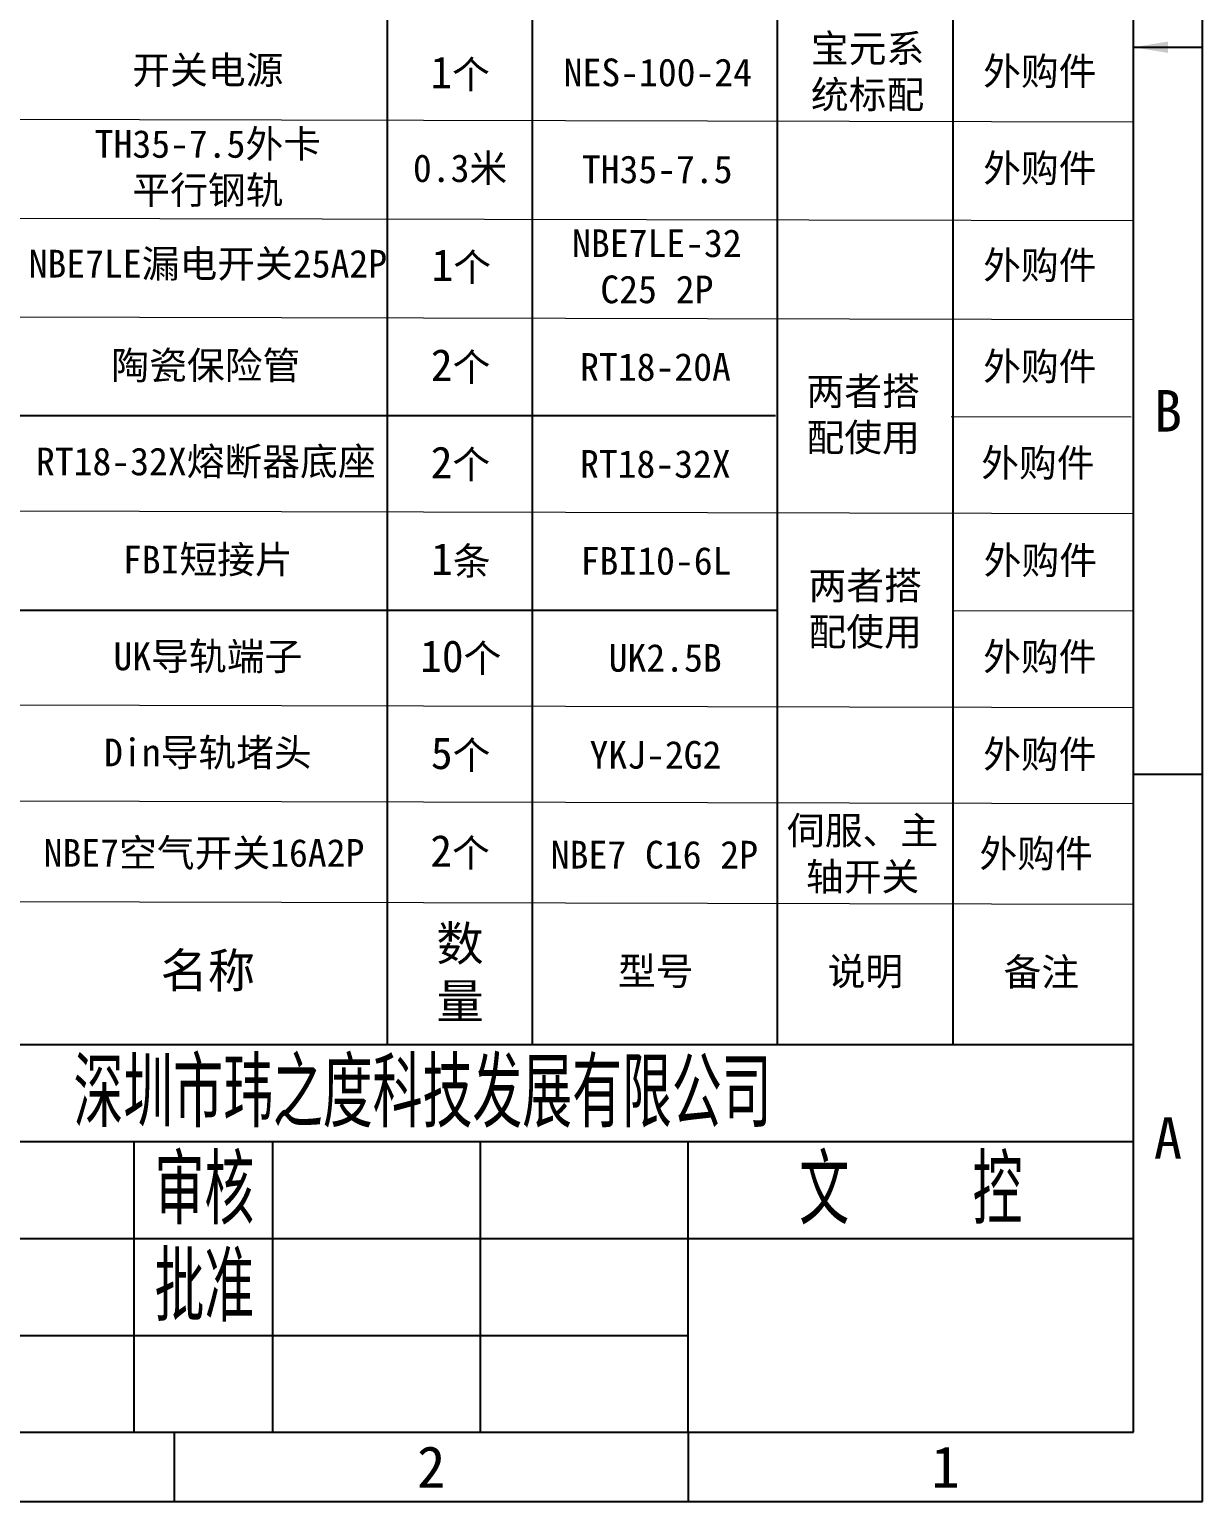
# Model space of a CAD drawing. Header units: millimetres. Extents: x 547 to 2149, y 622 to 1790.
# Drawn here: x 1737 to 1821.7, y 1580.2 to 1686.5 of the extents above; entities that cross this region are included whole.
import ezdxf

# ---------------------------------------------------------------- set-up
doc = ezdxf.new("R2010")
doc.units = ezdxf.units.MM
for name, color, linetype in [('中文标注', 3, 'Continuous'), ('仅图框使用', 7, 'Continuous'), ('元器件与线路', 7, 'Continuous'), ('英文数字标注', 3, 'Continuous')]:
    doc.layers.add(name, color=color, linetype=linetype)
doc.styles.get("Standard").update_dxf_attribs({"font": 'txt', "bigfont": 'gbcbig.shx'})
doc.dimstyles.new('ISO-25', dxfattribs={"dimtxt": 2.5, "dimasz": 2.5, "dimexe": 1.25, "dimexo": 0.625, "dimtad": 1, "dimtxsty": 'Standard', "dimcen": 2.5, "dimadec": 0, "dimazin": 0, "dimtfac": 1, "dimtmove": 0, "dimatfit": 3, "dimfxl": 0, "dimarcsym": 0})

msp = doc.modelspace()

# ---------------------------------------------------------------- linework, layer by layer
at = {"layer": '仅图框使用'}
for p, q in [((1821.68, 1580.18), (1821.68, 1790.18)), ((1816.68, 1585.18), (1816.68, 1785.18)), ((1821.68, 1632.68), (1816.68, 1632.68)), ((1621.55, 1613.18), (1816.68, 1613.18)), ((1621.55, 1606.18), (1816.68, 1606.18)), ((1744.55, 1585.18), (1744.55, 1606.18)), ((1754.55, 1585.18), (1754.55, 1606.18)), ((1769.55, 1585.18), (1769.55, 1606.18)), ((1784.55, 1585.18), (1784.55, 1606.18)), ((1621.55, 1599.18), (1816.68, 1599.18)), ((1621.55, 1592.18), (1784.55, 1592.18)), ((1529.68, 1585.18), (1816.68, 1585.18)), ((1747.43, 1585.18), (1747.43, 1580.18)), ((1784.55, 1585.18), (1784.55, 1580.18)), ((1524.68, 1580.18), (1821.68, 1580.18))]:
    msp.add_line(p, q, dxfattribs=at)
at = {"layer": '元器件与线路'}
for p, q in [((1762.84, 1613.18), (1762.84, 1728.71)), ((1773.3, 1613.18), (1773.3, 1728.7)), ((1791, 1613.18), (1791, 1728.66)), ((1803.66, 1613.18), (1803.66, 1728.63)), ((1790.85, 1658.56), (1718.33, 1658.56)), ((1791, 1644.52), (1718.33, 1644.52))]:
    msp.add_line(p, q, dxfattribs=at)
at = {"layer": '元器件与线路', "color": 0, "linetype": 'Continuous', "lineweight": 13, "ltscale": 4}
for p, q in [((1711.55, 1680.04), (1816.68, 1679.79)), ((1711.55, 1672.9), (1816.68, 1672.66)), ((1711.55, 1665.77), (1816.68, 1665.52)), ((1803.52, 1658.52), (1816.53, 1658.49)), ((1711.55, 1651.77), (1816.68, 1651.52)), ((1803.66, 1644.52), (1816.68, 1644.49)), ((1711.55, 1637.77), (1816.68, 1637.52)), ((1711.55, 1630.83), (1816.68, 1630.58)), ((1711.55, 1623.55), (1816.68, 1623.31))]:
    msp.add_line(p, q, dxfattribs=at)

# ---------------------------------------------------------------- texts
at = {"layer": '中文标注', "attachment_point": 5}
for s, insert, char_height, width in [('{\\fSimSun|b0|i0|c134|p2;宝元系\\P统标配}', (1797.49, 1683.32), 2, 12.646), ('{\\fSimSun|b0|i0|c134|p2;开关电源}', (1749.86, 1683.42), 2, 25.9708), ('{\\fSimSun|b0|i0|c134|p2;外购件}', (1809.93, 1683.34), 2, 12.5772), ('{\\fSimSun|b0|i0|c134|p2;TH35-7.5外卡\\P平行钢轨}', (1749.86, 1676.42), 2, 25.9708), ('{\\fSimSun|b0|i0|c134|p2;外购件}', (1809.93, 1676.34), 2, 12.5772), ('{\\fSimSun|b0|i0|c134|p2;NBE7LE漏电开关25A2P}', (1749.86, 1669.44), 2, 25.9708), ('{\\fSimSun|b0|i0|c134|p2;外购件}', (1809.93, 1669.34), 2, 12.5772), ('{\\fSimSun|b0|i0|c134|p2;陶瓷保险管}', (1749.71, 1662.1), 2, 25.9708), ('{\\fSimSun|b0|i0|c134|p2;外购件}', (1809.93, 1662.03), 2, 12.5772), ('{\\fSimSun|b0|i0|c134|p2;两者搭\\P配使用}', (1797.17, 1658.56), 2, 12.6623), ('{\\fSimSun|b0|i0|c134|p2;RT18-32X熔断器底座}', (1749.71, 1655.16), 2, 25.9708), ('{\\fSimSun|b0|i0|c134|p2;外购件}', (1809.79, 1655.07), 2, 12.5772), ('{\\fSimSun|b0|i0|c134|p2;FBI短接片}', (1749.86, 1648.08), 2, 25.9708), ('{\\fSimSun|b0|i0|c134|p2;外购件}', (1809.97, 1648.03), 2, 12.5772), ('{\\fSimSun|b0|i0|c134|p2;两者搭\\P配使用}', (1797.32, 1644.53), 2, 12.6623), ('{\\fSimSun|b0|i0|c134|p2;UK导轨端子}', (1749.86, 1641.09), 2, 25.9708), ('{\\fSimSun|b0|i0|c134|p2;外购件}', (1809.93, 1641.07), 2, 12.5772), ('{\\fSimSun|b0|i0|c134|p2;Din导轨堵头}', (1749.86, 1634.15), 2, 25.9708), ('{\\fSimSun|b0|i0|c134|p2;外购件}', (1809.93, 1634.03), 2, 12.5772), ('{\\fSimSun|b0|i0|c134|p2;伺服、主轴开关}', (1797.13, 1626.85), 2, 12.8586), ('{\\fSimSun|b0|i0|c134|p2;NBE7空气开关16A2P}', (1749.58, 1626.9), 2, 25.9708), ('{\\fSimSun|b0|i0|c134|p2;外购件}', (1809.66, 1626.86), 2, 12.5772), ('{\\fSimSun|b0|i0|c134|p2;数\\P量}', (1768.07, 1618.3), 2.5, 10.4626), ('{\\fSimSun|b0|i0|c134|p2;名称}', (1749.86, 1618.39), 2.5, 25.9708), ('{\\fSimSun|b0|i0|c134|p2;型号}', (1782.2, 1618.37), 2, 17.5985), ('{\\fSimSun|b0|i0|c134|p2;说明}', (1797.33, 1618.34), 2, 12.6623), ('{\\fSimSun|b0|i0|c134|p2;备注}', (1810.04, 1618.31), 2, 12.763)]:
    msp.add_mtext(s, dxfattribs=dict(at, insert=insert, char_height=char_height, width=width))
at = {"layer": '仅图框使用', "attachment_point": 5}
for s, insert, char_height, width in [('{\\fSimSun|b0|i0|c134|p2;B}', (1819.18, 1658.93), 3, 5), ('{\\fSimSun|b0|i0|c134|p2;A}', (1819.18, 1606.43), 3, 5), ('审核', (1749.61, 1602.68), 5, 10.1092), ('文  控', (1800.62, 1602.68), 5, 32.125), ('批准', (1749.61, 1595.68), 5, 10.1092), ('{\\fSimSun|b0|i0|c134|p2;2}', (1765.99, 1582.68), 3, 37.125), ('{\\fSimSun|b0|i0|c134|p2;1}', (1803.12, 1582.68), 3, 37.125)]:
    msp.add_mtext(s, dxfattribs=dict(at, insert=insert, char_height=char_height, width=width))
at = {"layer": '仅图框使用', "color": 4, "insert": (1765.36, 1609.68), "char_height": 5, "width": 102.6342, "attachment_point": 5}
msp.add_mtext('深圳市玮之度科技发展有限公司', dxfattribs=at)
at = {"layer": '英文数字标注', "char_height": 2, "attachment_point": 5}
for s, insert, width in [('{\\fSimSun|b0|i0|c134|p2;\\H1.15x;1\\H0.8696x;个}', (1768.07, 1683.26), 10.4626), ('{\\fSimSun|b0|i0|c134|p2;NES-100-24}', (1782.35, 1683.35), 17.5985), ('{\\fSimSun|b0|i0|c134|p2;0.3米}', (1768.07, 1676.34), 10.4626), ('{\\fSimSun|b0|i0|c134|p2;TH35-7.5}', (1782.3, 1676.35), 17.5985), ('{\\fSimSun|b0|i0|c134|p2;NBE7LE-32 C25 2P}', (1782.28, 1669.35), 17.5985), ('{\\fSimSun|b0|i0|c134|p2;\\H1.15x;1\\H0.8696x;个}', (1768.16, 1669.34), 10.6429), ('{\\fSimSun|b0|i0|c134|p2;\\H1.15x;2\\H0.8696x;个}', (1768.11, 1662.13), 10.5448), ('{\\fSimSun|b0|i0|c134|p2;RT18-20A}', (1782.18, 1662.08), 17.5985), ('{\\fSimSun|b0|i0|c134|p2;\\H1.15x;2\\H0.8696x;个}', (1768.1, 1655.1), 10.5284), ('{\\fSimSun|b0|i0|c134|p2;RT18-32X}', (1782.17, 1655.08), 17.5985), ('{\\fSimSun|b0|i0|c134|p2;\\H1.15x;1\\H0.8696x;条}', (1768.13, 1648.13), 10.5775), ('{\\fSimSun|b0|i0|c134|p2;FBI10-6L }', (1782.22, 1648.08), 17.5985), ('{\\fSimSun|b0|i0|c134|p2;\\H1.15x;10\\H0.8696x;个}', (1768.12, 1641.11), 10.5611), ('{\\fSimSun|b0|i0|c134|p2; UK2.5B}', (1782.2, 1641.08), 17.5985), ('{\\fSimSun|b0|i0|c134|p2;YKJ-2G2 }', (1782.18, 1634.08), 17.5985), ('{\\fSimSun|b0|i0|c134|p2;\\H1.15x;2\\H0.8696x;个}', (1768.07, 1627.05), 10.4626), ('{\\fSimSun|b0|i0|c134|p2;NBE7 C16 2P}', (1782.1, 1626.87), 17.5985)]:
    msp.add_mtext(s, dxfattribs=dict(at, insert=insert, width=width))
at = {"layer": '英文数字标注', "color": 1, "insert": (1768.11, 1634.11), "char_height": 2, "width": 10.5448, "attachment_point": 5}
msp.add_mtext('{\\fSimSun|b0|i0|c134|p2;\\H1.15x;\\C3;5\\H0.8696x;个}', dxfattribs=at)

# ---------------------------------------------------------------- leaders
at = {"layer": '仅图框使用'}
msp.add_leader([(1816.68, 1685.18), (1821.68, 1685.18)], dimstyle='ISO-25', override={"dimgap": 0.625, "dimtad": 0}, dxfattribs=at)

doc.saveas('drawing.dxf')
